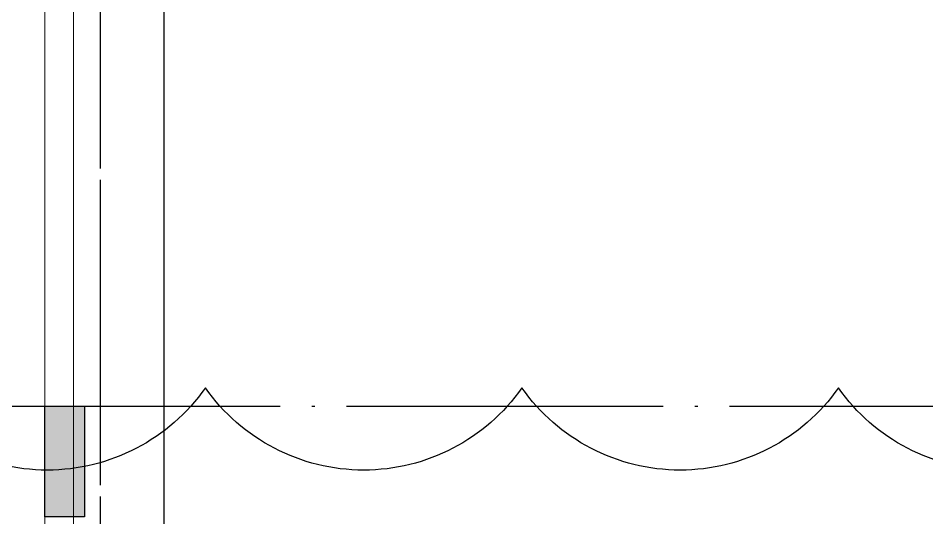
# Model space of a CAD drawing. Extents: x -61205 to 26665, y -81742 to 98141.
# Drawn here: x -42039 to -36297, y 14584 to 17741 of the extents above; entities that cross this region are included whole.
import ezdxf

# ---------------------------------------------------------------- set-up
doc = ezdxf.new("R2010")
doc.units = 0
doc.header["$LTSCALE"] = 1000
doc.header["$MEASUREMENT"] = 0
for name, pattern in [('CENTER', [2, 1.25, -0.25, 0.25, -0.25]), ('DOTE', [2.42, 2, -0.2, 0.02, -0.2]), ('G', [2, 1.25, -0.25, 0.25, -0.25])]:
    doc.linetypes.add(name, pattern=pattern)
doc.layers.get('0').update_dxf_attribs({"linetype": 'CONTINUOUS'})
for name, color, linetype in [('01', 7, 'CONTINUOUS'), ('05', 4, 'G'), ('DOTE', 7, 'CENTER')]:
    doc.layers.add(name, color=color, linetype=linetype)
doc.layers.add('WALL', color=9, linetype='CONTINUOUS', lineweight=13)

msp = doc.modelspace()

# ---------------------------------------------------------------- hatches: boundary and pattern name
at = {"layer": '01'}
msp.add_hatch(color=256, dxfattribs=at).paths.add_polyline_path([(-41869.317, 14590.121), (-41619.317, 14590.121), (-41619.317, 15290.121), (-41869.317, 15290.121)])

# ---------------------------------------------------------------- linework, layer by layer
at = {"color": 4}
msp.add_lwpolyline([(-43554.183, 25113.347, -0.52056705), (-41554.183, 25113.347, -0.52056705), (-39554.183, 25113.347, -0.52056705), (-37554.183, 25113.347, -0.52056705), (-35554.183, 25113.347, -0.52056705), (-33554.183, 25113.347, -0.52056705), (-31554.183, 25113.347, -0.52056705), (-29554.183, 25113.347, -0.52056705), (-28058.744, 24608.786, -0.52056705), (-28058.744, 22608.786, -0.52056705), (-28058.744, 20608.786, -0.52056705), (-28058.744, 18608.786, -0.52056705), (-28058.744, 16608.786, -0.52056705), (-28855.744, 15405.786, -0.52056705), (-30855.744, 15405.786, -0.52056705), (-32855.744, 15405.786, -0.52056705), (-34855.744, 15405.786, -0.52056705), (-36855.744, 15405.786, -0.52056705), (-38855.744, 15405.786, -0.52056705), (-40855.744, 15405.786, -0.52056705), (-42855.744, 15405.786, -0.52056705)], format="xyb", dxfattribs=at)
at = {"layer": '01'}
for p in [(-41119.317, 22790.121), (-41119.317, 21090.121)]:
    msp.add_line(p, (-41119.317, 11190.121), dxfattribs=at)
msp.add_lwpolyline([(-41869.317, 15290.121), (-41619.317, 15290.121), (-41619.317, 14590.121), (-41869.317, 14590.121), (-41869.317, 15290.121)], dxfattribs=at)
at = {"layer": '05'}
for p, q in [((-41519.255, 10968.982), (-41519.255, 23111.353)), ((-41519.317, 11290.121), (-41519.317, 19272.621))]:
    msp.add_line(p, q, dxfattribs=at)
at = {"layer": 'DOTE', "linetype": 'DOTE'}
msp.add_line((-44803.362, 15290.121), (-22816.352, 15290.121), dxfattribs=at)
at = {"layer": 'WALL'}
for p, q in [((-41869.317, 20490.121), (-41869.317, 13790.121)), ((-41689.317, 20490.121), (-41689.317, 13790.121)), ((-41869.317, 17490.121), (-41869.317, 13790.121)), ((-41689.317, 17490.121), (-41689.317, 13790.121))]:
    msp.add_line(p, q, dxfattribs=at)

doc.saveas('drawing.dxf')
